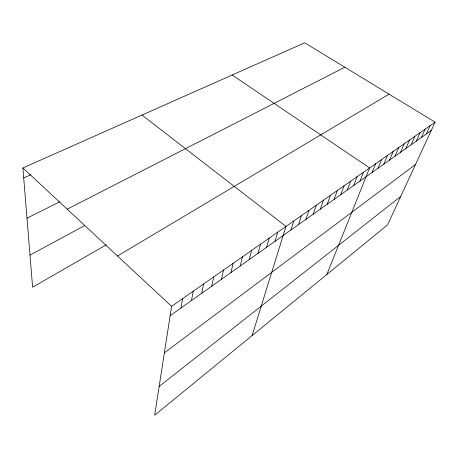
<?xml version="1.0" encoding="UTF-8"?>
<svg xmlns="http://www.w3.org/2000/svg" width="458" height="458" viewBox="0 0 458 458"><rect width="100%" height="100%" fill="white"/><g stroke="black" fill="none" stroke-linecap="round" stroke-linejoin="round"><path stroke-width="0.69" d="M435.1 122.177L171.607 306.328L154.661 415.211L387.548 224.878L435.1 122.177L304.707 42.789L22.9 167.954L32.61 287.218L106.296 244.818M180.962 308.016L182.57 298.668M191.484 300.551L193.236 291.208M201.726 293.286L203.621 283.954M211.71 286.21L213.731 276.884M221.437 279.311L223.584 270.002M230.918 272.584L233.179 263.298M240.164 266.029L242.534 256.761M249.181 259.629L251.654 250.383M257.98 253.389L260.556 244.166M266.567 247.297L269.235 238.097M274.955 241.355L277.708 232.177M252.123 335.559L285.975 226.395L142.003 115.055M290.904 230.036L293.818 220.916M298.501 224.649L301.484 215.558M305.927 219.382L308.978 210.319M313.192 214.23L316.306 205.201M320.302 209.191L323.48 200.192M327.258 204.257L330.493 195.285M334.071 199.425L337.357 190.488M340.741 194.696L344.078 185.793M347.273 190.059L350.656 181.196M353.668 185.524L357.103 176.691M359.936 181.076L363.412 172.277M326.846 274.491L369.6 167.954L232.172 75.009M372.102 172.448L375.657 163.724M378.01 168.263L381.6 159.573M383.798 164.153L387.422 155.502M389.472 160.128L393.13 151.512M395.042 156.178L398.735 147.596M400.51 152.302L404.225 143.755M405.874 148.501L409.612 139.993M411.135 144.768L414.902 136.295M416.299 141.104L420.095 132.665M421.371 137.503L425.184 129.11M426.352 133.971L430.188 125.612M159.138 386.443L400.71 196.453M164.365 352.872L415.509 164.491M170.153 315.682L431.247 130.501M117.506 255.982L389.06 94.148M29.993 255.089L84.673 225.576M67.189 209.169L344.828 67.217M26.988 218.168L59.929 201.732M23.713 177.956L30.863 174.704M22.9 167.954L171.607 306.328"/></g></svg>
